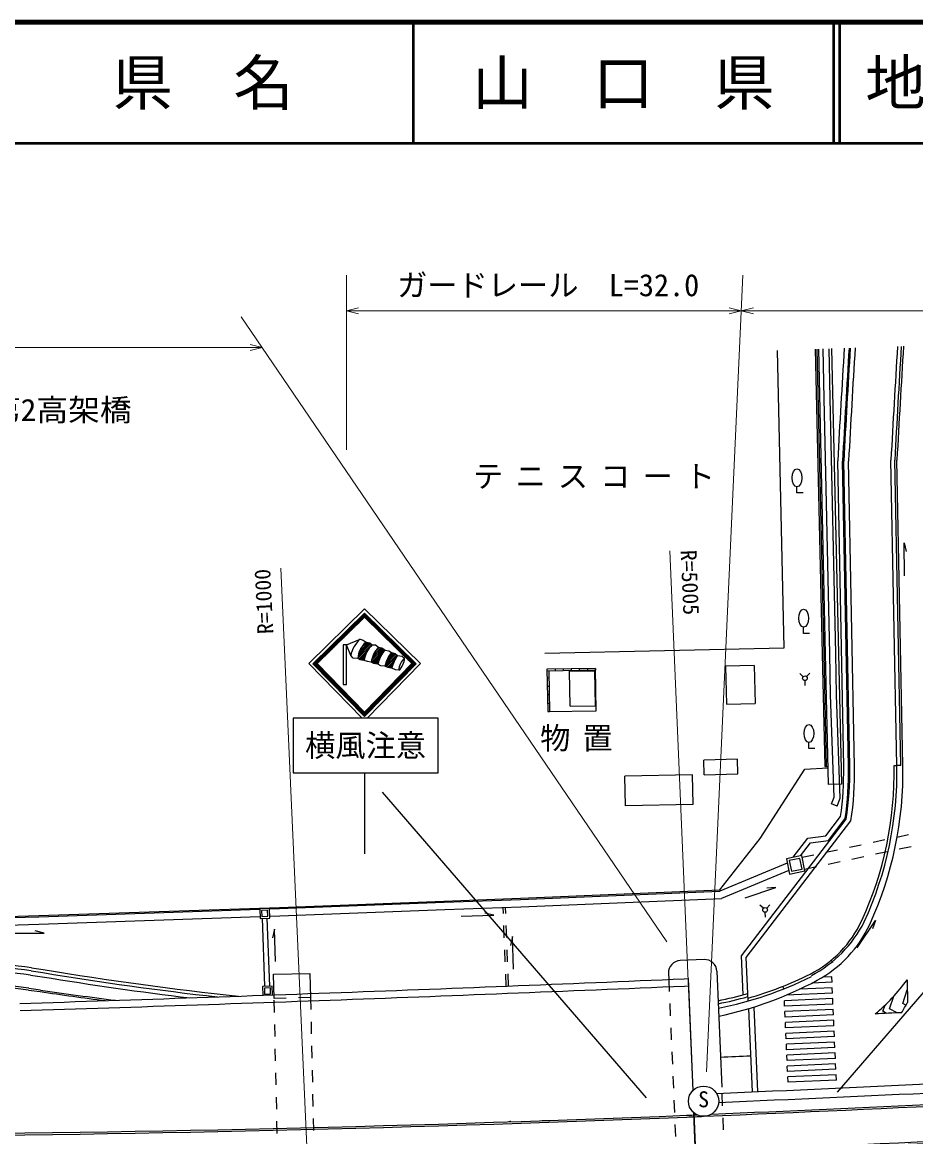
# Model space of a CAD drawing. Units: millimetres, scale not verified. Extents: x 40000 to 680000, y 20000 to 380000.
# Drawn here: x 300672 to 374551, y 287889 to 380000 of the extents above; entities that cross this region are included whole.
import ezdxf
from ezdxf.enums import TextEntityAlignment as Align

# ---------------------------------------------------------------- set-up
doc = ezdxf.new("R2010")
doc.units = ezdxf.units.MM
doc.header["$LTSCALE"] = 1000
doc.linetypes.add('CHAIN', pattern=[18.5, 12, -1.5, 3.5, -1.5])
for name, color, linetype, lineweight in [('M-BGD', 7, 'Continuous', 25), ('M-BMK', 2, 'CHAIN', 13), ('M-BMK-OTRS', 5, 'Continuous', 25), ('M-BMK-SRVR', 3, 'Continuous', 25), ('M-STR-HTXT', 7, 'Continuous', 13), ('M-STR-STR1', 1, 'Continuous', 25), ('M-STR-STRC', 7, 'Continuous', 25), ('M-TTL', 7, 'Continuous', 140), ('M-TTL-LINE', 7, 'Continuous', 50)]:
    doc.layers.add(name, color=color, linetype=linetype, lineweight=lineweight)
doc.layers.add('M-TTL-TXT', color=7, linetype='Continuous')
doc.styles.add('ＭＳ ゴシック', font='')
doc.styles.get('ＭＳ ゴシック').set_extended_font_data('MS Gothic')

msp = doc.modelspace()

# ---------------------------------------------------------------- hatches: boundary and pattern name
at = {"layer": 'M-STR-STRC'}
h = msp.add_hatch(dxfattribs=at)
h.set_pattern_fill('USER', color=256, style=0, pattern_type=2)
h.set_pattern_definition([(0.5893, (328980, 331175), (-2.057, 199.9894), []), (0.5893, (328980, 331275), (-2.057, 199.9894), [])])
h.paths.add_polyline_path([(328980, 331175), (333255, 326987), (328980, 322628), (324707, 326987), (328980, 331175), (328980, 330825), (332894, 326991), (328980, 322985), (325068, 326991), (328980, 330825)])
h = msp.add_hatch(dxfattribs=at)
h.set_pattern_fill('USER', color=256, style=0, pattern_type=2)
h.set_pattern_definition([(45, (328945, 327250), (-141.421, 141.421), []), (45, (328945, 327391), (-141.42, 141.421), [])])
h.paths.add_polyline_path([(328945, 327250, -0.17717), (329616, 328537), (329416, 328721), (329097, 328777, 0.20886), (328425, 327410), (328617, 327298)])
h = msp.add_hatch(dxfattribs=at)
h.set_pattern_fill('USER', color=256, style=0, pattern_type=2)
h.set_pattern_definition([(45, (330080, 326946), (-141.42, 141.421), []), (45, (330080, 327087), (-141.42, 141.421), [])])
h.paths.add_polyline_path([(330080, 326946, -0.15083), (330688, 328105), (330416, 328289), (330120, 328345, 0.1568), (329528, 327114), (329736, 327002)])
h = msp.add_hatch(dxfattribs=at)
h.set_pattern_fill('USER', color=256, style=0, pattern_type=2)
h.set_pattern_definition([(45, (331224, 326610), (-141.42, 141.421), []), (45, (331224, 326751), (-141.42, 141.42), [])])
h.paths.add_polyline_path([(331224, 326610, -0.09403), (331712, 327674), (331504, 327826), (331216, 327905, 0.13383), (330664, 326778), (330888, 326658)])

# ---------------------------------------------------------------- linework, layer by layer
at = {"layer": 'M-BGD'}
for p, q in [((363677, 328302), (363110, 352884)), ((366249, 352984), (366820, 327790)), ((366374, 352988), (366945, 327794)), ((366499, 352992), (367070, 327799)), ((366981, 348917), (366893, 353005)), ((367481, 348928), (367393, 353021)), ((367599, 353028), (368169, 327837)), ((367439, 327811), (366981, 348917)), ((367938, 327829), (367481, 348928)), ((368593, 318478), (368098, 343739)), ((368993, 318486), (368498, 343732)), ((369093, 318488), (368598, 343730)), ((369493, 318496), (368998, 343738)), ((372992, 318565), (372498, 343806)), ((373307, 318571), (372813, 343813)), ((364732, 341097), (364732, 341597)), ((365232, 341097), (364732, 341097)), ((373631, 334257), (373591, 336970)), ((373591, 336970), (373765, 336260)), ((365279, 329493), (365279, 329993)), ((365779, 329493), (365279, 329493)), ((343880, 327856), (363677, 328302)), ((366820, 327790), (367031, 318477)), ((366945, 327794), (367156, 318484)), ((367070, 327799), (367314, 317011)), ((367513, 324406), (367438, 327811)), ((368013, 324420), (367938, 327829)), ((368169, 327837), (368414, 317036)), ((348065, 326598), (344060, 326531)), ((344060, 326531), (344119, 323031)), ((348067, 326448), (344062, 326380)), ((344212, 326383), (344269, 323033)), ((344727, 326542), (344729, 326391)), ((345395, 326553), (345397, 326403)), ((345918, 326362), (348018, 326397)), ((345967, 323462), (345918, 326362)), ((346062, 326564), (346065, 326414)), ((346730, 326576), (346732, 326426)), ((347397, 326587), (347399, 326437)), ((348067, 323498), (348018, 326397)), ((348124, 323099), (348065, 326598)), ((348065, 326598), (348067, 326448)), ((361181, 326836), (358832, 326772)), ((358832, 326772), (358918, 323633)), ((361181, 326836), (361266, 323697)), ((365249, 325912), (364964, 326178)), ((365525, 325922), (365792, 326207)), ((344071, 325830), (344221, 325833)), ((365413, 325193), (365399, 325583)), ((344084, 325130), (344234, 325133)), ((344096, 324431), (344246, 324433)), ((367804, 315952), (367513, 324406)), ((368308, 315869), (368013, 324420)), ((344107, 323731), (344257, 323733)), ((345967, 323462), (348067, 323498)), ((358918, 323633), (361266, 323697)), ((344119, 323031), (348124, 323099)), ((344119, 323031), (344269, 323033)), ((365717, 319969), (365717, 320469)), ((366217, 319969), (365717, 319969)), ((359812, 319085), (357034, 319011)), ((357066, 317811), (357034, 319011)), ((359844, 317886), (359812, 319085)), ((356088, 317806), (350500, 317679)), ((356144, 315356), (356088, 317806)), ((357066, 317811), (359844, 317886)), ((367031, 318477), (367280, 318491)), ((372762, 318560), (372992, 318565)), ((373307, 318571), (372992, 318565)), ((350556, 315230), (350500, 317679)), ((368414, 317036), (367314, 317011)), ((367594, 315390), (367804, 315952)), ((356144, 315356), (350556, 315230)), ((368063, 315215), (367594, 315390)), ((368063, 315215), (368308, 315869)), ((360132, 302840), (368808, 314148)), ((367112, 312758), (368333, 314349)), ((367328, 312383), (368713, 314188)), ((360538, 302712), (369188, 313986)), ((364415, 310983), (365627, 312562)), ((365627, 312562), (367112, 312758)), ((365844, 312187), (367328, 312383)), ((371023, 312234), (372001, 312442)), ((372979, 312650), (373958, 312858)), ((365018, 311111), (365844, 312187)), ((367111, 311402), (368089, 311610)), ((369067, 311818), (370045, 312026)), ((371231, 311256), (372209, 311464)), ((373187, 311672), (374166, 311880)), ((363930, 310494), (358349, 308190)), ((365123, 311133), (363852, 310863)), ((363852, 310863), (364122, 309591)), ((364969, 310896), (364089, 310709)), ((364089, 310709), (364276, 309828)), ((365156, 310016), (364969, 310896)), ((365394, 309862), (365123, 311133)), ((365154, 310986), (366133, 311194)), ((367319, 310424), (368297, 310632)), ((369275, 310840), (370253, 311048)), ((364059, 309888), (358482, 307585)), ((364122, 309591), (365394, 309862)), ((364276, 309828), (365156, 310016)), ((365362, 310008), (366341, 310216)), ((341873, 307504), (358349, 308190)), ((360449, 307621), (362995, 308496)), ((362995, 308496), (362239, 308434)), ((321102, 306763), (320303, 306736)), ((320303, 306736), (320330, 305936)), ((321129, 305964), (321102, 306763)), ((321104, 306718), (321954, 306747)), ((321954, 306747), (335552, 307264)), ((335552, 307264), (341873, 307504)), ((335607, 306656), (341897, 306895)), ((340455, 306332), (340436, 306839)), ((340655, 306340), (340636, 306847)), ((341897, 306895), (358482, 307585)), ((361956, 306765), (361670, 307031)), ((362232, 306774), (362499, 307060)), ((287333, 305629), (302033, 306069)), ((302033, 306069), (320304, 306691)), ((302052, 305460), (320325, 306081)), ((320330, 305936), (321129, 305964)), ((320957, 306608), (320458, 306591)), ((320458, 306591), (320475, 306091)), ((320475, 306091), (320974, 306108)), ((320733, 300319), (320530, 305943)), ((321133, 300333), (320930, 305957)), ((320974, 306108), (320957, 306608)), ((321124, 306109), (321976, 306138)), ((321976, 306138), (335607, 306656)), ((336977, 306116), (339668, 306196)), ((339668, 306196), (338928, 306360)), ((362119, 306046), (362105, 306437)), ((287352, 305019), (302052, 305460)), ((302476, 304722), (301739, 304904)), ((321516, 305056), (321354, 304315)), ((321604, 302365), (321516, 305056)), ((340531, 304333), (340493, 305333)), ((340731, 304341), (340693, 305341)), ((369715, 303503), (371225, 305758)), ((371225, 305758), (370964, 305075)), ((299783, 304705), (302476, 304722)), ((341212, 304431), (341050, 303691)), ((341300, 301740), (341212, 304431)), ((340607, 302335), (340569, 303334)), ((340807, 302343), (340769, 303342)), ((357065, 302528), (355067, 302444)), ((360273, 299612), (360132, 302840)), ((360695, 299106), (360538, 302712)), ((367549, 302460), (367695, 302282)), ((301362, 301249), (302321, 301107)), ((301408, 301596), (302368, 301454)), ((301441, 301843), (302401, 301702)), ((321458, 301322), (324457, 301389)), ((321503, 299323), (321458, 301322)), ((324457, 301389), (324502, 299390)), ((340683, 300336), (340645, 301336)), ((340883, 300344), (340845, 301344)), ((354110, 301403), (354132, 300887)), ((358106, 301571), (358510, 291987)), ((321333, 300340), (320533, 300311)), ((320533, 300311), (320560, 299580)), ((321359, 299609), (321333, 300340)), ((353608, 300264), (354524, 300303)), ((354132, 300887), (354174, 299888)), ((354524, 300303), (355440, 300342)), ((355440, 300342), (355754, 300355)), ((363649, 300109), (363564, 300323)), ((321188, 300185), (320689, 300167)), ((320689, 300167), (320707, 299667)), ((320707, 299667), (321206, 299685)), ((321206, 299685), (321188, 300185)), ((324502, 299390), (323502, 299367)), ((324502, 299390), (324524, 298390)), ((330717, 299351), (331633, 299386)), ((331633, 299386), (332549, 299420)), ((332549, 299420), (333464, 299455)), ((333464, 299455), (334380, 299490)), ((334380, 299490), (335296, 299525)), ((335296, 299525), (336211, 299561)), ((336211, 299561), (337127, 299596)), ((337127, 299596), (338043, 299632)), ((338043, 299632), (338958, 299668)), ((338958, 299668), (339874, 299704)), ((339874, 299704), (340790, 299740)), ((340790, 299740), (341705, 299776)), ((341705, 299776), (342621, 299813)), ((342621, 299813), (343537, 299850)), ((343537, 299850), (344452, 299887)), ((344452, 299887), (345368, 299924)), ((345368, 299924), (346284, 299961)), ((346284, 299961), (347199, 299998)), ((347199, 299998), (348115, 300036)), ((348115, 300036), (349031, 300073)), ((349031, 300073), (349946, 300111)), ((349946, 300111), (350862, 300149)), ((350862, 300149), (351777, 300187)), ((351777, 300187), (352693, 300226)), ((352693, 300226), (353608, 300264)), ((304158, 298424), (305074, 298453)), ((305074, 298453), (305990, 298483)), ((305990, 298483), (306906, 298513)), ((306906, 298513), (307822, 298543)), ((307822, 298543), (308738, 298573)), ((308738, 298573), (309654, 298604)), ((309654, 298604), (310569, 298635)), ((310569, 298635), (311485, 298665)), ((311485, 298665), (312401, 298696)), ((312401, 298696), (313317, 298728)), ((313317, 298728), (314233, 298759)), ((314233, 298759), (315149, 298790)), ((315149, 298790), (316065, 298822)), ((316065, 298822), (316980, 298854)), ((316980, 298854), (317896, 298886)), ((317896, 298886), (318812, 298918)), ((318812, 298918), (319728, 298950)), ((319728, 298950), (320644, 298983)), ((320644, 298983), (321559, 299015)), ((322502, 299345), (321503, 299323)), ((321529, 298162), (321506, 299162)), ((321559, 299015), (322475, 299048)), ((322475, 299048), (323391, 299081)), ((323391, 299081), (324307, 299114)), ((324307, 299114), (325223, 299148)), ((325223, 299148), (326138, 299181)), ((326138, 299181), (327054, 299215)), ((327054, 299215), (327970, 299249)), ((327970, 299249), (328886, 299283)), ((328886, 299283), (329801, 299317)), ((329801, 299317), (330717, 299351)), ((354216, 298889), (354258, 297890)), ((300495, 298307), (301411, 298336)), ((301411, 298336), (302326, 298365)), ((302326, 298365), (303242, 298394)), ((303242, 298394), (304158, 298424)), ((321573, 296163), (321551, 297162)), ((324547, 297390), (324569, 296391)), ((354300, 296891), (354342, 295891)), ((321618, 294163), (321596, 295163)), ((324592, 295391), (324614, 294391)), ((354384, 294892), (354426, 293893)), ((321663, 292164), (321641, 293163)), ((324636, 293391), (324659, 292392)), ((354468, 292894), (354510, 291895)), ((321708, 290164), (321686, 291164)), ((324681, 291392), (324704, 290392)), ((358575, 290442), (358533, 291441)), ((354552, 290896), (354594, 289897)), ((324726, 289392), (324749, 288393)), ((358659, 288444), (358617, 289443)), ((321753, 288165), (321730, 289164)), ((354636, 288898), (354678, 287899))]:
    msp.add_line(p, q, dxfattribs=at)
for centre in [(365392, 325779), (362099, 306632)]:
    msp.add_circle(centre, 196, dxfattribs=at)
for centre, radius, start, end in [((2070319, 250362), 1704780, 176.54631, 176.86013), ((2070319, 250362), 1704380, 176.54506, 176.85963), ((2070319, 250362), 1704280, 176.54475, 176.85951), ((2070317, 250362), 1703879, 176.54351, 176.85851), ((2070143, 250374), 1700214, 176.53267, 176.84983), ((2082663, 249537), 1712448, 176.52905, 176.84408), ((343498, 317987), 25100, 351.66787, 1.12247), ((343498, 317987), 25500, 351.43318, 1.12247), ((343498, 317987), 25600, 351.37539, 1.12247), ((343498, 317987), 26000, 351.14765, 1.12247), ((343498, 317987), 29270, 335.28054, 1.12247), ((343498, 317987), 29500, 335.28054, 1.12247), ((361665, 309623), 9270, 296.61836, 335.28054), ((361189, 310250), 10202, 297.66471, 333.20221), ((261907, 829), 303600, 82.51798, 84.21463), ((261907, 829), 303350, 82.51798, 84.20877), ((261907, 829), 303000, 82.51798, 84.20055), ((355109, 301445), 1000, 92.40912, 182.40912), ((357107, 301529), 1000, 2.40912, 92.40912), ((347483, 573198), 275464, 260.57373, 263.60616), ((347484, 573211), 275226, 260.57234, 263.96635), ((352704, 327503), 29270, 285.82298, 296.61836), ((348101, 578677), 281320, 260.63445, 263.14405), ((352704, 327503), 29500, 280.80506, 296.61836), ((352704, 327503), 28900, 280.98066, 285.99673), ((352704, 327503), 29150, 280.90661, 285.87884), ((142287, 5286050), 4999991, 272.4756, 272.89693)]:
    msp.add_arc(centre, radius, start, end, dxfattribs=at)
for centre in [(364732, 342347), (365279, 330743), (365717, 321219)]:
    msp.add_ellipse(centre, major_axis=(0, 750), ratio=0.533333, dxfattribs=at)
at = {"layer": 'M-BMK'}
msp.add_arc((142345, 5290619), 5008825, 272.44876, 274.85452, dxfattribs=at)
at = {"layer": 'M-BMK-OTRS'}
for p, q in [((361679, 312545), (365385, 318280)), ((365385, 318280), (367273, 318371)), ((358345, 308290), (361679, 312545)), ((341869, 307604), (358345, 308290)), ((302029, 306169), (321951, 306847)), ((321951, 306847), (335543, 307364)), ((335543, 307364), (341869, 307604)), ((282106, 305572), (302029, 306169))]:
    msp.add_line(p, q, dxfattribs=at)
at = {"layer": 'M-BMK-SRVR'}
msp.add_line((356352, 286368), (356202, 289870), dxfattribs=at)
at = {"layer": 'M-STR-HTXT'}
for p, q in [((327485, 344669), (327485, 359088)), ((357246, 293246), (360265, 359106)), ((353964, 303991), (318782, 355655)), ((327485, 356156), (328485, 356406)), ((360129, 356156), (327485, 356156)), ((327485, 356156), (328485, 355906)), ((360129, 356156), (359129, 356406)), ((360129, 356156), (359129, 355906)), ((360129, 356156), (361129, 356406)), ((360129, 356156), (561751, 356156)), ((360129, 356156), (361129, 355906)), ((204676, 353125), (320505, 353125)), ((320505, 353125), (319505, 353375)), ((320505, 353125), (319505, 352875)), ((356124, 291705), (354216, 336323)), ((324288, 284942), (322065, 334892))]:
    msp.add_line(p, q, dxfattribs=at)
at = {"layer": 'M-STR-STR1'}
msp.add_line((356203, 289869), (356521, 282428), dxfattribs=at)
msp.add_lwpolyline([(300476, 298906), (301392, 298935), (302307, 298965), (303223, 298994), (304139, 299023), (305055, 299053), (305971, 299083), (306886, 299113), (307802, 299143), (308718, 299173), (309634, 299204), (310549, 299234), (311465, 299265), (312381, 299296), (313297, 299327), (314212, 299358), (315128, 299390), (316044, 299422), (316960, 299453), (317875, 299485), (318791, 299518), (319707, 299550), (320622, 299582), (321538, 299615), (322454, 299648), (323369, 299681), (324285, 299714), (325201, 299747), (326116, 299781), (327032, 299814), (327948, 299848), (328863, 299882), (329779, 299916), (330695, 299951), (331610, 299985), (332526, 300020), (333441, 300055), (334357, 300090), (335273, 300125), (336188, 300160), (337104, 300196), (338019, 300232), (338935, 300267), (339851, 300303), (340766, 300340), (341682, 300376), (342597, 300412), (343513, 300449), (344428, 300486), (345344, 300523), (346259, 300560), (347175, 300598), (348090, 300635), (349006, 300673), (349921, 300711), (350837, 300749), (351752, 300787), (352668, 300825), (353583, 300864), (354499, 300903), (355414, 300941), (355729, 300955), (356124, 291706)], dxfattribs=at)
msp.add_arc((142235, 5286798), 4999991, 272.47419, 272.89873, dxfattribs=at)
at = {"layer": 'M-STR-STRC'}
for p, q in [((373492, 318574), (372997, 343816)), ((324707, 326987), (328980, 331175)), ((325068, 326991), (328980, 330825)), ((328980, 331175), (333255, 326987)), ((328980, 330825), (332894, 326991)), ((327477, 328539), (328602, 329008)), ((328602, 329008), (328873, 328937)), ((328873, 328937), (329097, 328777)), ((327477, 328539), (327215, 328539)), ((327215, 328539), (327215, 325260)), ((327833, 327658), (327477, 328539)), ((327477, 325260), (327477, 328539)), ((329097, 328777), (329416, 328721)), ((329416, 328721), (329616, 328537)), ((329616, 328537), (329880, 328545)), ((329880, 328545), (330120, 328345)), ((330120, 328345), (330416, 328289)), ((330416, 328289), (330688, 328105)), ((330688, 328105), (330976, 328049)), ((330976, 328049), (331216, 327905)), ((328041, 327450), (327833, 327658)), ((328425, 327410), (328041, 327450)), ((328617, 327298), (328425, 327410)), ((328945, 327250), (328617, 327298)), ((329217, 327154), (328945, 327250)), ((329528, 327114), (329217, 327154)), ((329736, 327002), (329528, 327114)), ((330080, 326946), (329736, 327002)), ((331216, 327905), (331504, 327826)), ((331504, 327826), (331712, 327674)), ((331712, 327674), (332095, 327594)), ((332095, 327594), (332279, 327450)), ((398625, 327082), (368067, 291570)), ((328980, 322628), (324707, 326987)), ((328980, 322985), (325068, 326991)), ((332894, 326991), (328980, 322985)), ((333255, 326987), (328980, 322628)), ((329181, 322475), (333609, 326991)), ((330320, 326802), (330080, 326946)), ((330664, 326778), (330320, 326802)), ((330888, 326658), (330664, 326778)), ((331224, 326610), (330888, 326658)), ((331528, 326466), (331224, 326610)), ((331800, 326442), (331528, 326466)), ((327215, 325260), (327477, 325260)), ((328979, 317975), (328979, 311281)), ((352287, 291103), (330459, 316356)), ((367629, 300655), (365954, 300580)), ((367609, 301104), (366865, 301071)), ((367629, 300655), (367609, 301104)), ((373839, 300860), (373876, 298987)), ((301200, 300009), (302156, 299880)), ((301220, 300158), (302176, 300029)), ((367669, 299756), (363826, 299584)), ((367649, 300205), (364950, 300085)), ((367669, 299756), (367649, 300205)), ((372388, 298466), (372733, 299499)), ((373479, 298892), (373856, 300018)), ((360723, 298473), (361024, 291596)), ((361168, 298609), (361473, 291616)), ((367689, 299306), (363693, 299127)), ((363713, 298678), (363693, 299127)), ((367709, 298857), (363713, 298678)), ((367709, 298857), (367689, 299306)), ((371842, 298253), (372013, 298764)), ((373010, 298123), (372388, 298466)), ((373742, 298748), (373479, 298892)), ((367729, 298407), (363733, 298228)), ((363753, 297779), (363733, 298228)), ((367749, 297957), (363753, 297779)), ((367749, 297957), (367729, 298407)), ((372148, 298084), (371842, 298253)), ((367769, 297508), (363773, 297329)), ((363793, 296880), (363773, 297329)), ((367789, 297058), (363793, 296880)), ((367808, 296609), (363812, 296430)), ((367789, 297058), (367769, 297508)), ((367828, 296159), (367808, 296609)), ((363832, 295981), (363812, 296430)), ((367828, 296159), (363832, 295981)), ((367848, 295710), (363852, 295531)), ((367868, 295260), (367848, 295710)), ((363872, 295081), (363852, 295531)), ((367868, 295260), (363872, 295081)), ((367888, 294810), (363892, 294632)), ((367908, 294361), (367888, 294810)), ((363912, 294182), (363892, 294632)), ((367908, 294361), (363912, 294182)), ((367928, 293911), (363932, 293733)), ((367948, 293462), (367928, 293911)), ((363952, 293283), (363932, 293733)), ((367948, 293462), (363952, 293283)), ((367968, 293012), (363972, 292834)), ((367988, 292563), (367968, 293012)), ((363992, 292384), (363972, 292834)), ((367988, 292563), (363992, 292384))]:
    msp.add_line(p, q, dxfattribs=at)
msp.add_lwpolyline([(333609, 326991), (328980, 331525), (324354, 326991), (328779, 322475)], dxfattribs=at)
msp.add_lwpolyline([(323060, 317975), (335060, 317975), (335060, 322475), (323060, 322475)], close=True, dxfattribs=at)
msp.add_circle((357010, 290824), 1250, dxfattribs=at)
for centre, radius, start, end in [((2070140, 250375), 1699713, 176.53112, 176.84858), ((330283, 327157), 2501, 132.25263, 168.44847), ((330326, 327324), 1903, 130.24402, 177.43276), ((331040, 326975), 2114, 132.35347, 172.54082), ((331740, 326809), 2232, 136.51194, 172.15759), ((332262, 326541), 2219, 135.18482, 169.49361), ((333008, 326329), 2387, 138.67913, 169.17007), ((334270, 325856), 3138, 144.61799, 166.10513), ((333398, 326299), 1605, 134.19506, 174.87816), ((330937, 327471), 1343, 309.98288, 359.09035), ((343498, 317987), 30000, 335.28054, 1.12247), ((361665, 309623), 10000, 298.31035, 335.28054), ((261907, 829), 301750, 82.51798, 85.86028), ((261907, 829), 301899, 82.51798, 85.86028), ((352180, 327231), 30000, 281.69806, 298.31035), ((361665, 309623), 15000, 309.44022, 324.25258), ((342827, 573630), 276754, 261.54931, 262.67495), ((342827, 573630), 276619, 261.54931, 262.84888), ((354160, 309828), 22500, 328.70324, 331.19604), ((391435, -117989), 416520, 92.48368, 92.78545), ((142739, 5286778), 4996967, 272.47362, 272.50218), ((142755, 5286599), 5001616, 272.45645, 272.99064), ((142755, 5286599), 5001466, 272.46259, 272.89867), ((274671, 2286246), 1998222, 270.22855, 272.32127), ((274671, 2286246), 1998372, 270.22855, 272.32127), ((274671, 2286246), 1998222, 271.97893, 271.99717), ((142755, 5286599), 5001466, 272.43903, 272.44892), ((142755, 5286599), 5001616, 272.43903, 272.45506), ((342453, 282098), 7188, 101.13966, 102.53358), ((142524, 5286665), 5004591, 272.43025, 272.9927), ((142524, 5286665), 5004741, 272.43025, 272.9927), ((142524, 5286665), 5004991, 272.43025, 272.99266), ((142524, 5286665), 5005141, 272.43024, 272.99266)]:
    msp.add_arc(centre, radius, start, end, dxfattribs=at)
at = {"layer": 'M-TTL', "color": 2}
msp.add_line((680000, 380000), (40000, 380000), dxfattribs=at)
at = {"layer": 'M-TTL-LINE'}
for p, q in [((333000, 380000), (333000, 370000)), ((367750, 380000), (367750, 370000)), ((368250, 380000), (368250, 370000)), ((40000, 370000), (680000, 370000))]:
    msp.add_line(p, q, dxfattribs=at)

# ---------------------------------------------------------------- texts
at = {"layer": 'M-BGD', "char_height": 1833, "attachment_point": 7, "style": 'ＭＳ ゴシック'}
for s, insert in [('\\T1.4;テニスコート', (337952, 341444)), ('\\T1.4;物置', (343496, 319709))]:
    msp.add_mtext(s, dxfattribs=dict(at, insert=insert))
at = {"layer": 'M-STR-HTXT', "style": 'ＭＳ ゴシック'}
msp.add_text('ガードレール\u3000L=32.0', height=1833, dxfattribs=at).set_placement((344157, 358274), align=Align.MIDDLE_CENTER)
at = {"layer": 'M-STR-HTXT', "style": 'ＭＳ ゴシック', "width": 1.05}
msp.add_text('橋名\u3000\u3000\u3000藤曲第2高架橋', height=1833, dxfattribs=at).set_placement((279526, 347960), align=Align.MIDDLE_LEFT)
at = {"layer": 'M-STR-HTXT', "style": 'ＭＳ ゴシック'}
msp.add_text('R=5005', height=1320, rotation=272.449, dxfattribs=at).set_placement((354715, 336344), align=Align.BOTTOM_LEFT)
msp.add_text('R=1000', height=1320, rotation=92.794, dxfattribs=at).set_placement((321566, 334868), align=Align.BOTTOM_RIGHT)
at = {"layer": 'M-STR-STRC', "style": 'ＭＳ ゴシック'}
msp.add_text('横風注意', height=1833, dxfattribs=at).set_placement((329060, 320225), align=Align.MIDDLE_CENTER)
msp.add_text('S', height=1320, dxfattribs=at).set_placement((357010, 289924), align=Align.BOTTOM_CENTER)
at = {"layer": 'M-TTL-TXT', "style": 'ＭＳ ゴシック'}
for s, p in [('県\u3000名', (315625, 375000)), ('山\u3000口\u3000県', (350375, 375000))]:
    msp.add_text(s, height=3666, dxfattribs=at).set_placement(p, align=Align.MIDDLE_CENTER)
msp.add_text('地 名', height=3666, dxfattribs=at).set_placement((370380, 375000), align=Align.MIDDLE_LEFT)

doc.saveas('drawing.dxf')
